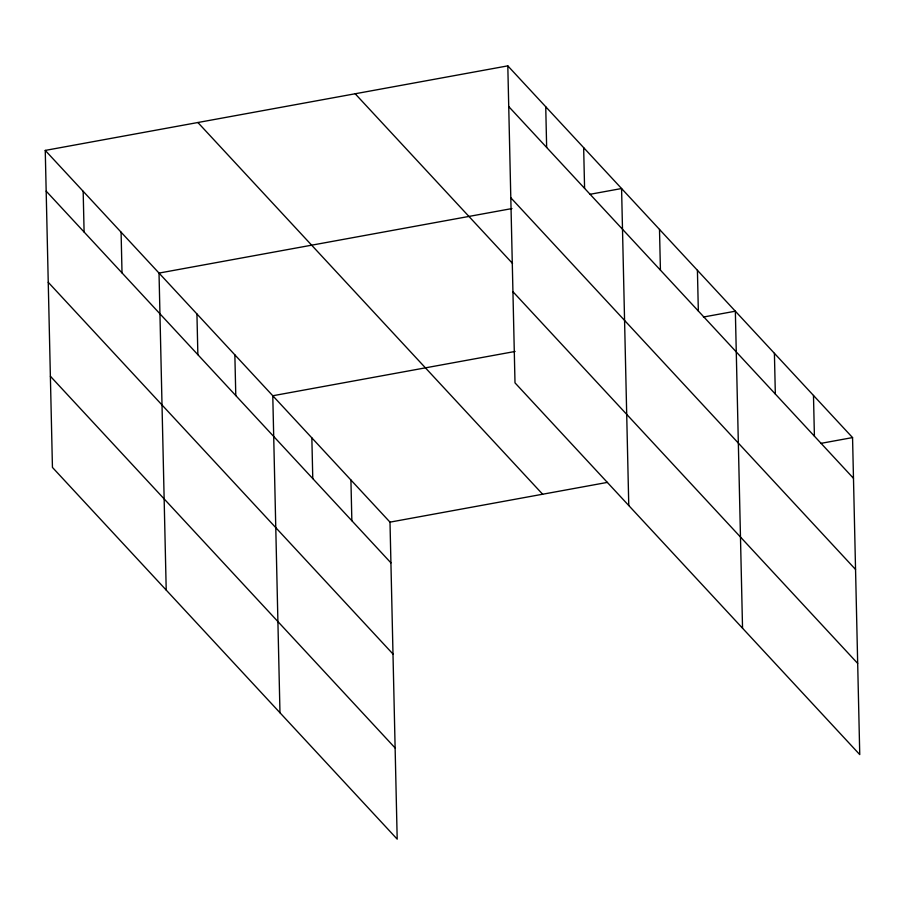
<?xml version="1.0" encoding="UTF-8"?>
<svg xmlns="http://www.w3.org/2000/svg" width="905" height="905" viewBox="0 0 905 905"><rect width="100%" height="100%" fill="white"/><g stroke="black" fill="none" stroke-linecap="round" stroke-linejoin="round"><path stroke-width="1.36" d="M45.25 150.411L389.998 522.14L397.193 839.139L52.445 467.421L45.25 150.411L507.807 65.861L852.555 437.579L859.75 754.589L515.002 382.86L507.807 65.861M511.947 208.569L159.02 273.084L166.215 590.083M589.664 194.36L621.577 188.523L628.771 505.533M515.103 351.457L272.778 395.757L279.973 712.755M703.423 317.033L735.346 311.196L742.541 628.194M389.998 522.14L607.481 482.376M820.643 443.416L852.555 437.579M508.734 106.575L853.483 478.304M510.805 197.754L855.553 569.471M355.167 93.758L512.547 263.457M512.931 291.693L857.68 663.41M197.89 122.514L542.638 494.232M46.178 191.136L390.915 562.853M48.248 282.303L392.985 654.032M50.375 376.242L395.123 747.971M813.482 395.451L814.409 436.176M774.409 353.323L775.336 394.048M697.416 270.301L698.343 311.026M659.496 229.418L660.424 270.131M583.657 147.639L584.585 188.353M545.738 106.745L546.654 147.47M350.925 480.012L351.853 520.726M311.852 437.884L312.779 478.598M234.859 354.862L235.786 395.587M196.939 313.967L197.867 354.692M121.089 232.189L122.017 272.914M83.169 191.306L84.097 232.019"/></g></svg>
